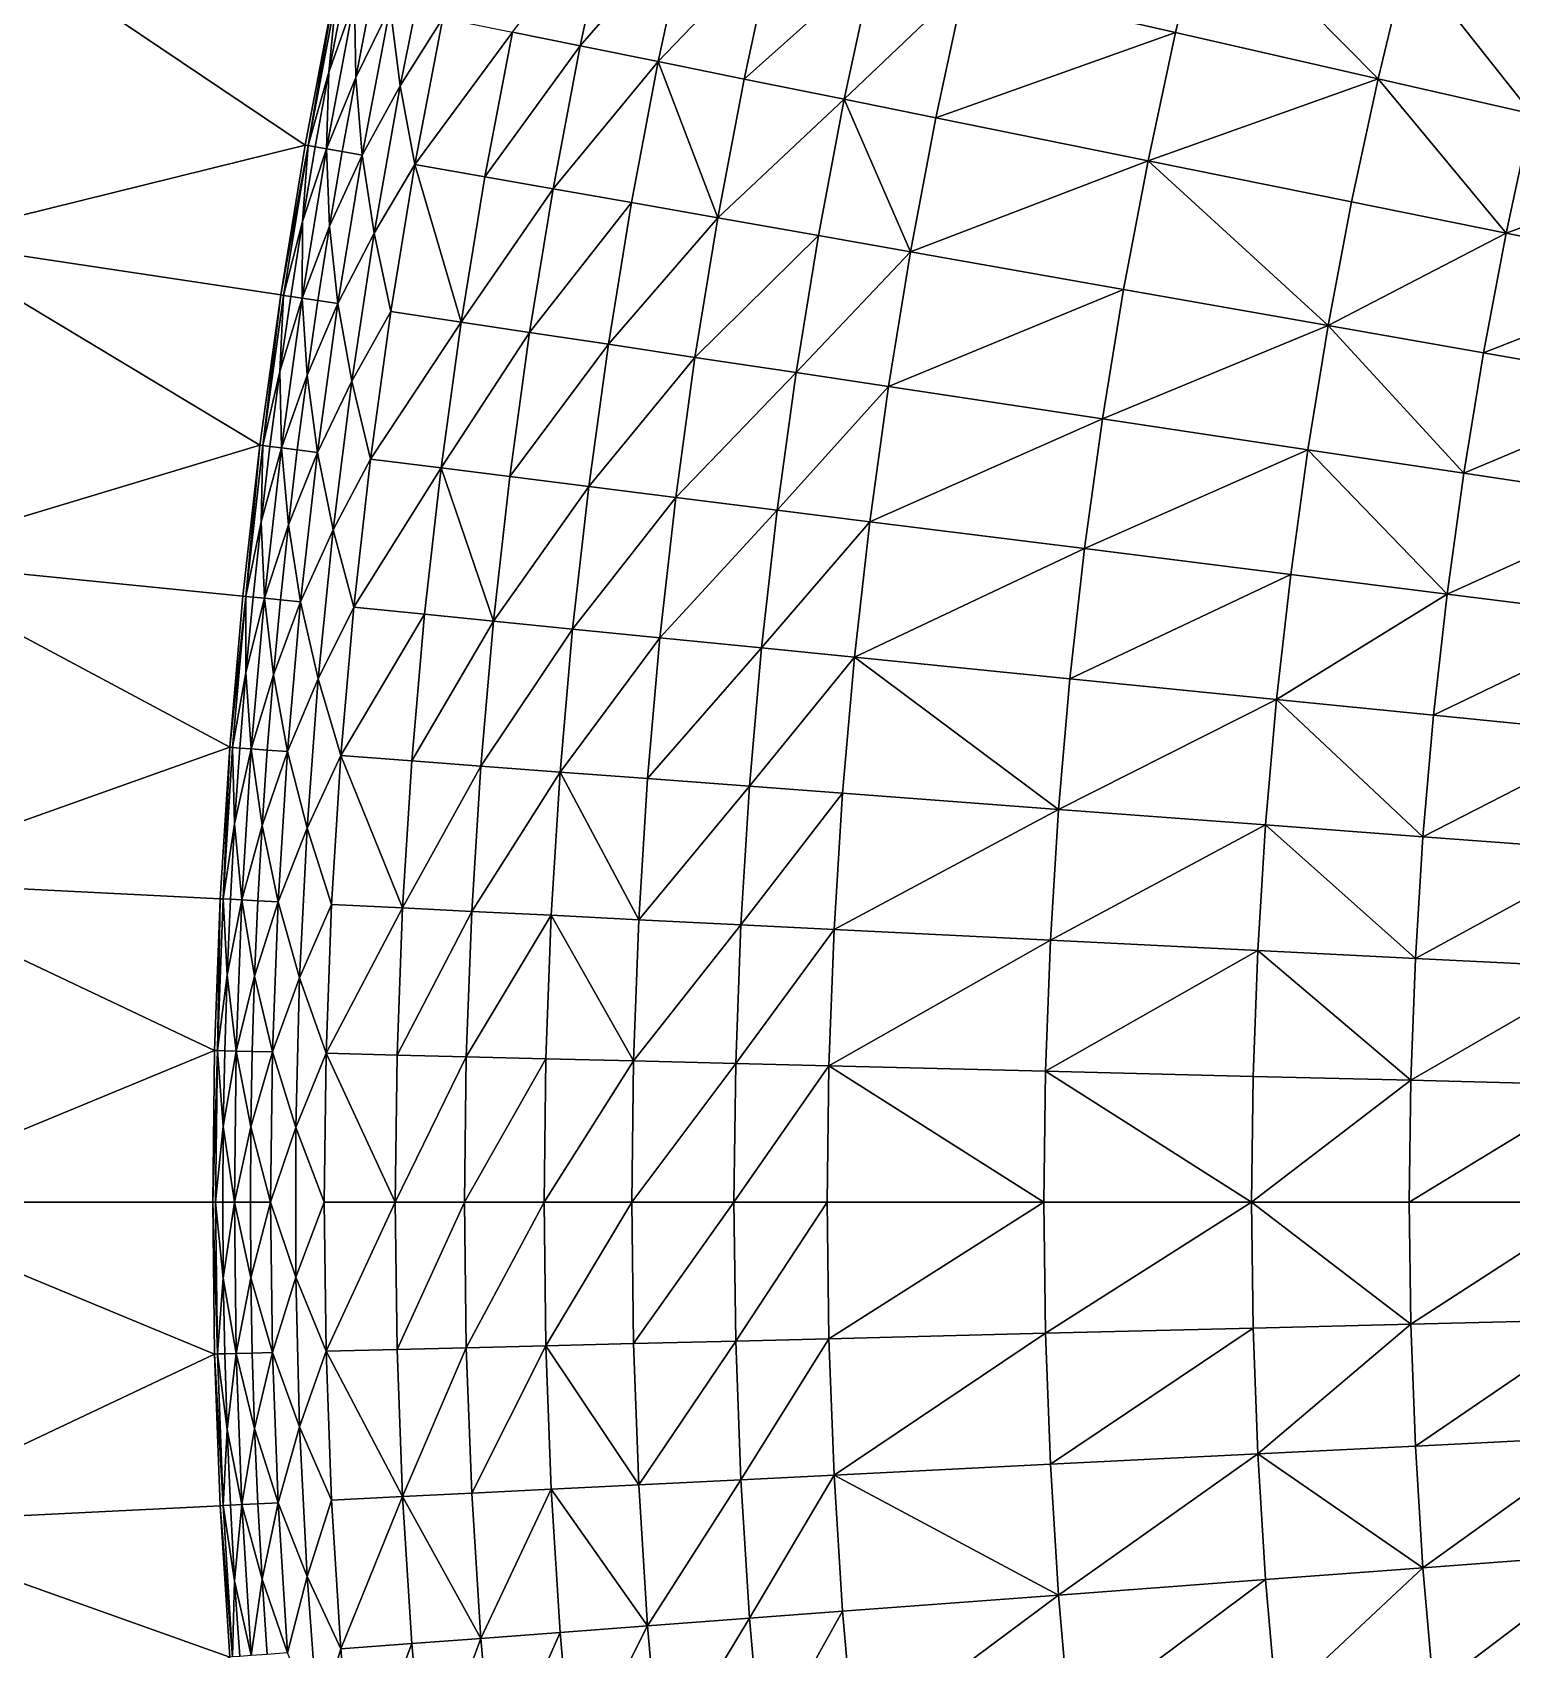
# Model space of a CAD drawing. Header units: millimetres. Extents: x -3250 to 5350, y -3250 to 3250.
# Drawn here: x -2574 to -1967, y -184 to 480 of the extents above; entities that cross this region are included whole.
import ezdxf

# ---------------------------------------------------------------- set-up
doc = ezdxf.new("R2010")
doc.units = ezdxf.units.MM
doc.header["$MEASUREMENT"] = 0
doc.layers.add('MESH_3D', color=2, linetype='CONTINUOUS')

msp = doc.modelspace()

# ---------------------------------------------------------------- linework, layer by layer
at = {"layer": 'MESH_3D'}
for points in [[(2150.48, 2436.79, 32500), (-3128.53, 880.23, 32500), (-2326.57, -2269.27, 32500)], [(2150.48, 2436.79, 32500), (-2326.57, -2269.27, 32500), (3105.61, 957.95, 32500)], [(3105.61, 957.95, 32500), (-2326.57, -2269.27, 32500), (-1962.36, -2590.68, 32500)], [(-3128.53, 880.23, 32500), (-2436.79, -2150.48, 32500), (-2326.57, -2269.27, 32500)], [(-3128.53, 880.23, 32500), (-2638.8, -1897.17, 32500), (-2436.79, -2150.48, 32500)], [(-2376.95, 480.51, -303.82), (-2336.54, 533.3, -355.73), (-2349.11, 474.88, -355.73)], [(-2349.11, 474.88, -355.73), (-2336.54, 533.3, -355.73), (-2304.66, 526.02, -406.77)], [(-2191.27, 500.14, -547.31), (-2091.92, 532.67, -630.5), (-2104.55, 480.35, -630.5)], [(-2104.55, 480.35, -630.5), (-2091.92, 532.67, -630.5), (-2021.39, 461.37, -698.41)], [(-2091.92, 532.67, -630.5), (-2009.26, 511.62, -698.41), (-2021.39, 461.37, -698.41)], [(-2620.4, 394.96, 24200), (-2597.46, 525.09, 24200), (-2462.02, 434.12, 24000)], [(-2597.46, 525.09, 24200), (-2450.43, 495.37, 24000), (-2462.02, 434.12, 24000)], [(-2349.11, 474.88, -355.73), (-2304.66, 526.02, -406.77), (-2317.06, 468.4, -406.77)], [(-2317.06, 468.4, -406.77), (-2304.66, 526.02, -406.77), (-2269.57, 518.02, -455.71)], [(-2423.07, 458.47, -205.25), (-2427.16, 490.66, -171.85), (-2410.89, 518.74, -205.25)], [(-2423.07, 458.47, -205.25), (-2410.89, 518.74, -205.25), (-2405.56, 486.3, -238.11)], [(-2317.06, 468.4, -406.77), (-2269.57, 518.02, -455.71), (-2281.78, 461.27, -455.71)], [(-2281.78, 461.27, -455.71), (-2269.57, 518.02, -455.71), (-2228.63, 508.67, -506.08)], [(-2021.39, 461.37, -698.41), (-2009.26, 511.62, -698.41), (-1958.21, 446.95, -744.25)], [(-2009.26, 511.62, -698.41), (-1946.46, 495.63, -744.25), (-1958.21, 446.95, -744.25)], [(-2281.78, 461.27, -455.71), (-2228.63, 508.67, -506.08), (-2240.62, 452.95, -506.08)], [(-2240.62, 452.95, -506.08), (-2228.63, 508.67, -506.08), (-2191.27, 500.14, -547.31)], [(-2240.62, 452.95, -506.08), (-2191.27, 500.14, -547.31), (-2203.06, 445.36, -547.31)], [(-2203.06, 445.36, -547.31), (-2191.27, 500.14, -547.31), (-2104.55, 480.35, -630.5)], [(-2460.86, 433.92, -38.42), (-2462.02, 434.12), (-2450.43, 495.37)], [(-2462.02, 434.12, 24000), (-2450.43, 495.37, 24000), (-2450.43, 495.37)], [(-2462.02, 434.12, 24000), (-2450.43, 495.37), (-2462.02, 434.12)], [(-2460.86, 433.92, -38.42), (-2450.43, 495.37), (-2449.27, 495.13, -38.42)], [(-2452.35, 464.01, -71.93), (-2460.86, 433.92, -38.42), (-2449.27, 495.13, -38.42)], [(-2441.24, 461.91, -138.74), (-2453.28, 432.58, -105.25), (-2441.73, 493.61, -105.25)], [(-2452.35, 464.01, -71.93), (-2441.73, 493.61, -105.25), (-2453.28, 432.58, -105.25)], [(-2452.35, 464.01, -71.93), (-2449.27, 495.13, -38.42), (-2446.37, 494.54, -71.93)], [(-2452.35, 464.01, -71.93), (-2446.37, 494.54, -71.93), (-2441.73, 493.61, -105.25)], [(-2441.24, 461.91, -138.74), (-2441.73, 493.61, -105.25), (-2435.29, 492.3, -138.74)], [(-2441.24, 461.91, -138.74), (-2435.29, 492.3, -138.74), (-2427.16, 490.66, -171.85)], [(-2441.24, 461.91, -138.74), (-2427.16, 490.66, -171.85), (-2438.64, 430, -171.85)], [(-2423.07, 458.47, -205.25), (-2438.64, 430, -171.85), (-2427.16, 490.66, -171.85)], [(-2423.07, 458.47, -205.25), (-2405.56, 486.3, -238.11), (-2416.94, 426.17, -238.11)], [(-2416.94, 426.17, -238.11), (-2405.56, 486.3, -238.11), (-2376.95, 480.51, -303.82)], [(-2416.94, 426.17, -238.11), (-2376.95, 480.51, -303.82), (-2388.19, 421.1, -303.82)], [(-2388.19, 421.1, -303.82), (-2376.95, 480.51, -303.82), (-2349.11, 474.88, -355.73)], [(-2203.06, 445.36, -547.31), (-2104.55, 480.35, -630.5), (-2115.87, 427.73, -630.5)], [(-2115.87, 427.73, -630.5), (-2104.55, 480.35, -630.5), (-2021.39, 461.37, -698.41)], [(-2388.19, 421.1, -303.82), (-2349.11, 474.88, -355.73), (-2360.22, 416.17, -355.73)], [(-2360.22, 416.17, -355.73), (-2349.11, 474.88, -355.73), (-2317.06, 468.4, -406.77)], [(-2360.22, 416.17, -355.73), (-2317.06, 468.4, -406.77), (-2328.01, 410.49, -406.77)], [(-2328.01, 410.49, -406.77), (-2317.06, 468.4, -406.77), (-2292.57, 404.24, -455.71)], [(-2317.06, 468.4, -406.77), (-2281.78, 461.27, -455.71), (-2292.57, 404.24, -455.71)], [(-2457.94, 433.4, -71.93), (-2460.86, 433.92, -38.42), (-2452.35, 464.01, -71.93)], [(-2457.94, 433.4, -71.93), (-2452.35, 464.01, -71.93), (-2453.28, 432.58, -105.25)], [(-2446.81, 431.44, -138.74), (-2453.28, 432.58, -105.25), (-2441.24, 461.91, -138.74)], [(-2446.81, 431.44, -138.74), (-2441.24, 461.91, -138.74), (-2438.64, 430, -171.85)], [(-2433.75, 397.92, -205.25), (-2438.64, 430, -171.85), (-2423.07, 458.47, -205.25)], [(-2433.75, 397.92, -205.25), (-2423.07, 458.47, -205.25), (-2416.94, 426.17, -238.11)], [(-2292.57, 404.24, -455.71), (-2281.78, 461.27, -455.71), (-2240.62, 452.95, -506.08)], [(-2115.87, 427.73, -630.5), (-2021.39, 461.37, -698.41), (-2032.27, 410.83, -698.41)], [(-2032.27, 410.83, -698.41), (-2021.39, 461.37, -698.41), (-1968.75, 397.99, -744.25)], [(-2021.39, 461.37, -698.41), (-1958.21, 446.95, -744.25), (-1968.75, 397.99, -744.25)], [(-2292.57, 404.24, -455.71), (-2240.62, 452.95, -506.08), (-2251.21, 396.95, -506.08)], [(-2251.21, 396.95, -506.08), (-2240.62, 452.95, -506.08), (-2213.48, 390.3, -547.31)], [(-2240.62, 452.95, -506.08), (-2203.06, 445.36, -547.31), (-2213.48, 390.3, -547.31)], [(-2213.48, 390.3, -547.31), (-2203.06, 445.36, -547.31), (-2115.87, 427.73, -630.5)], [(-1968.75, 397.99, -744.25), (-1958.21, 446.95, -744.25), (-1881.98, 429.55, -794.3)], [(-2620.4, 394.96, 24200), (-2462.02, 434.12, 24000), (-2472.08, 372.61, 24000)], [(-2460.86, 433.92, -38.42), (-2472.08, 372.61), (-2462.02, 434.12)], [(-2472.08, 372.61, 24000), (-2462.02, 434.12, 24000), (-2462.02, 434.12)], [(-2472.08, 372.61, 24000), (-2462.02, 434.12), (-2472.08, 372.61)], [(-2470.91, 372.43, -38.42), (-2472.08, 372.61), (-2460.86, 433.92, -38.42)], [(-2463.15, 402.73, -71.93), (-2470.91, 372.43, -38.42), (-2460.86, 433.92, -38.42)], [(-2451.99, 400.9, -138.74), (-2463.3, 371.28, -105.25), (-2453.28, 432.58, -105.25)], [(-2463.15, 402.73, -71.93), (-2453.28, 432.58, -105.25), (-2463.3, 371.28, -105.25)], [(-2463.15, 402.73, -71.93), (-2460.86, 433.92, -38.42), (-2457.94, 433.4, -71.93)], [(-2463.15, 402.73, -71.93), (-2457.94, 433.4, -71.93), (-2453.28, 432.58, -105.25)], [(-2451.99, 400.9, -138.74), (-2453.28, 432.58, -105.25), (-2446.81, 431.44, -138.74)], [(-2451.99, 400.9, -138.74), (-2446.81, 431.44, -138.74), (-2438.64, 430, -171.85)], [(-2451.99, 400.9, -138.74), (-2438.64, 430, -171.85), (-2448.6, 369.07, -171.85)], [(-2433.75, 397.92, -205.25), (-2448.6, 369.07, -171.85), (-2438.64, 430, -171.85)], [(-2433.75, 397.92, -205.25), (-2416.94, 426.17, -238.11), (-2426.81, 365.78, -238.11)], [(-2426.81, 365.78, -238.11), (-2416.94, 426.17, -238.11), (-2397.94, 361.43, -303.82)], [(-2416.94, 426.17, -238.11), (-2388.19, 421.1, -303.82), (-2397.94, 361.43, -303.82)], [(-2213.48, 390.3, -547.31), (-2115.87, 427.73, -630.5), (-2125.88, 374.85, -630.5)], [(-2125.88, 374.85, -630.5), (-2115.87, 427.73, -630.5), (-2041.88, 360.04, -698.41)], [(-2115.87, 427.73, -630.5), (-2032.27, 410.83, -698.41), (-2041.88, 360.04, -698.41)], [(-1968.75, 397.99, -744.25), (-1881.98, 429.55, -794.3), (-1892.1, 382.5, -794.3)], [(-2397.94, 361.43, -303.82), (-2388.19, 421.1, -303.82), (-2360.22, 416.17, -355.73)], [(-2397.94, 361.43, -303.82), (-2360.22, 416.17, -355.73), (-2369.86, 357.2, -355.73)], [(-2369.86, 357.2, -355.73), (-2360.22, 416.17, -355.73), (-2328.01, 410.49, -406.77)], [(-2369.86, 357.2, -355.73), (-2328.01, 410.49, -406.77), (-2337.52, 352.33, -406.77)], [(-2337.52, 352.33, -406.77), (-2328.01, 410.49, -406.77), (-2292.57, 404.24, -455.71)], [(-2041.88, 360.04, -698.41), (-2032.27, 410.83, -698.41), (-1968.75, 397.99, -744.25)], [(-2467.98, 371.99, -71.93), (-2470.91, 372.43, -38.42), (-2463.15, 402.73, -71.93)], [(-2467.98, 371.99, -71.93), (-2463.15, 402.73, -71.93), (-2463.3, 371.28, -105.25)], [(-2456.8, 370.3, -138.74), (-2463.3, 371.28, -105.25), (-2451.99, 400.9, -138.74)], [(-2456.8, 370.3, -138.74), (-2451.99, 400.9, -138.74), (-2448.6, 369.07, -171.85)], [(-2337.52, 352.33, -406.77), (-2292.57, 404.24, -455.71), (-2301.94, 346.96, -455.71)], [(-2301.94, 346.96, -455.71), (-2292.57, 404.24, -455.71), (-2251.21, 396.95, -506.08)], [(-2636.83, 263.85, 24200), (-2620.4, 394.96, 24200), (-2480.6, 310.86, 24000)], [(-2620.4, 394.96, 24200), (-2472.08, 372.61, 24000), (-2480.6, 310.86, 24000)], [(-2442.91, 337.12, -205.25), (-2448.6, 369.07, -171.85), (-2433.75, 397.92, -205.25)], [(-2442.91, 337.12, -205.25), (-2433.75, 397.92, -205.25), (-2426.81, 365.78, -238.11)], [(-2301.94, 346.96, -455.71), (-2251.21, 396.95, -506.08), (-2260.41, 340.7, -506.08)], [(-2260.41, 340.7, -506.08), (-2251.21, 396.95, -506.08), (-2213.48, 390.3, -547.31)], [(-2041.88, 360.04, -698.41), (-1968.75, 397.99, -744.25), (-1978.06, 348.78, -744.25)], [(-1978.06, 348.78, -744.25), (-1968.75, 397.99, -744.25), (-1892.1, 382.5, -794.3)], [(-2260.41, 340.7, -506.08), (-2213.48, 390.3, -547.31), (-2222.52, 334.99, -547.31)], [(-2222.52, 334.99, -547.31), (-2213.48, 390.3, -547.31), (-2125.88, 374.85, -630.5)], [(-1978.06, 348.78, -744.25), (-1892.1, 382.5, -794.3), (-1901.05, 335.21, -794.3)], [(-2479.43, 310.71, -38.42), (-2480.6, 310.86), (-2472.08, 372.61)], [(-2480.6, 310.86, 24000), (-2472.08, 372.61, 24000), (-2472.08, 372.61)], [(-2480.6, 310.86, 24000), (-2472.08, 372.61), (-2480.6, 310.86)], [(-2479.43, 310.71, -38.42), (-2472.08, 372.61), (-2470.91, 372.43, -38.42)], [(-2472.43, 341.19, -71.93), (-2479.43, 310.71, -38.42), (-2470.91, 372.43, -38.42)], [(-2472.43, 341.19, -71.93), (-2470.91, 372.43, -38.42), (-2467.98, 371.99, -71.93)], [(-2472.43, 341.19, -71.93), (-2467.98, 371.99, -71.93), (-2463.3, 371.28, -105.25)], [(-2222.52, 334.99, -547.31), (-2125.88, 374.85, -630.5), (-2134.56, 321.73, -630.5)], [(-2134.56, 321.73, -630.5), (-2125.88, 374.85, -630.5), (-2041.88, 360.04, -698.41)], [(-2472.43, 341.19, -71.93), (-2463.3, 371.28, -105.25), (-2471.79, 309.76, -105.25)], [(-2461.23, 339.65, -138.74), (-2471.79, 309.76, -105.25), (-2463.3, 371.28, -105.25)], [(-2461.23, 339.65, -138.74), (-2463.3, 371.28, -105.25), (-2456.8, 370.3, -138.74)], [(-2461.23, 339.65, -138.74), (-2456.8, 370.3, -138.74), (-2448.6, 369.07, -171.85)], [(-2461.23, 339.65, -138.74), (-2448.6, 369.07, -171.85), (-2457.04, 307.91, -171.85)], [(-2442.91, 337.12, -205.25), (-2457.04, 307.91, -171.85), (-2448.6, 369.07, -171.85)], [(-2442.91, 337.12, -205.25), (-2426.81, 365.78, -238.11), (-2435.18, 305.17, -238.11)], [(-2435.18, 305.17, -238.11), (-2426.81, 365.78, -238.11), (-2397.94, 361.43, -303.82)], [(-2435.18, 305.17, -238.11), (-2397.94, 361.43, -303.82), (-2406.21, 301.54, -303.82)], [(-2406.21, 301.54, -303.82), (-2397.94, 361.43, -303.82), (-2369.86, 357.2, -355.73)], [(-2134.56, 321.73, -630.5), (-2041.88, 360.04, -698.41), (-2050.22, 309.02, -698.41)], [(-2050.22, 309.02, -698.41), (-2041.88, 360.04, -698.41), (-1986.14, 299.36, -744.25)], [(-2041.88, 360.04, -698.41), (-1978.06, 348.78, -744.25), (-1986.14, 299.36, -744.25)], [(-2406.21, 301.54, -303.82), (-2369.86, 357.2, -355.73), (-2378.03, 298.01, -355.73)], [(-2378.03, 298.01, -355.73), (-2369.86, 357.2, -355.73), (-2337.52, 352.33, -406.77)], [(-2378.03, 298.01, -355.73), (-2337.52, 352.33, -406.77), (-2345.58, 293.94, -406.77)], [(-2345.58, 293.94, -406.77), (-2337.52, 352.33, -406.77), (-2301.94, 346.96, -455.71)], [(-2345.58, 293.94, -406.77), (-2301.94, 346.96, -455.71), (-2309.87, 289.46, -455.71)], [(-2309.87, 289.46, -455.71), (-2301.94, 346.96, -455.71), (-2260.41, 340.7, -506.08)], [(-1986.14, 299.36, -744.25), (-1978.06, 348.78, -744.25), (-1901.05, 335.21, -794.3)], [(-2476.49, 310.34, -71.93), (-2479.43, 310.71, -38.42), (-2472.43, 341.19, -71.93)], [(-2476.49, 310.34, -71.93), (-2472.43, 341.19, -71.93), (-2471.79, 309.76, -105.25)], [(-2465.27, 308.94, -138.74), (-2471.79, 309.76, -105.25), (-2461.23, 339.65, -138.74)], [(-2465.27, 308.94, -138.74), (-2461.23, 339.65, -138.74), (-2457.04, 307.91, -171.85)], [(-2309.87, 289.46, -455.71), (-2260.41, 340.7, -506.08), (-2268.2, 284.24, -506.08)], [(-2268.2, 284.24, -506.08), (-2260.41, 340.7, -506.08), (-2222.52, 334.99, -547.31)], [(-2450.56, 276.11, -205.25), (-2457.04, 307.91, -171.85), (-2442.91, 337.12, -205.25)], [(-2450.56, 276.11, -205.25), (-2442.91, 337.12, -205.25), (-2435.18, 305.17, -238.11)], [(-2268.2, 284.24, -506.08), (-2222.52, 334.99, -547.31), (-2230.18, 279.48, -547.31)], [(-2230.18, 279.48, -547.31), (-2222.52, 334.99, -547.31), (-2134.56, 321.73, -630.5)], [(-1986.14, 299.36, -744.25), (-1901.05, 335.21, -794.3), (-1908.82, 287.71, -794.3)], [(-2230.18, 279.48, -547.31), (-2134.56, 321.73, -630.5), (-2141.92, 268.42, -630.5)], [(-2141.92, 268.42, -630.5), (-2134.56, 321.73, -630.5), (-2050.22, 309.02, -698.41)], [(-2636.83, 263.85, 24200), (-2480.6, 310.86, 24000), (-2487.58, 248.92, 24000)], [(-2486.4, 248.8, -38.42), (-2487.58, 248.92), (-2480.6, 310.86)], [(-2487.58, 248.92, 24000), (-2480.6, 310.86), (-2487.58, 248.92)], [(-2487.58, 248.92, 24000), (-2480.6, 310.86, 24000), (-2480.6, 310.86)], [(-2486.4, 248.8, -38.42), (-2480.6, 310.86), (-2479.43, 310.71, -38.42)], [(-2480.16, 279.45, -71.93), (-2486.4, 248.8, -38.42), (-2479.43, 310.71, -38.42)], [(-2480.16, 279.45, -71.93), (-2479.43, 310.71, -38.42), (-2476.49, 310.34, -71.93)], [(-2480.16, 279.45, -71.93), (-2476.49, 310.34, -71.93), (-2471.79, 309.76, -105.25)], [(-2480.16, 279.45, -71.93), (-2471.79, 309.76, -105.25), (-2478.74, 248.04, -105.25)], [(-2468.93, 278.18, -138.74), (-2478.74, 248.04, -105.25), (-2471.79, 309.76, -105.25)], [(-2468.93, 278.18, -138.74), (-2471.79, 309.76, -105.25), (-2465.27, 308.94, -138.74)], [(-2468.93, 278.18, -138.74), (-2465.27, 308.94, -138.74), (-2457.04, 307.91, -171.85)], [(-2468.93, 278.18, -138.74), (-2457.04, 307.91, -171.85), (-2463.96, 246.56, -171.85)], [(-2450.56, 276.11, -205.25), (-2463.96, 246.56, -171.85), (-2457.04, 307.91, -171.85)], [(-2141.92, 268.42, -630.5), (-2050.22, 309.02, -698.41), (-2057.28, 257.81, -698.41)], [(-2057.28, 257.81, -698.41), (-2050.22, 309.02, -698.41), (-1992.98, 249.75, -744.25)], [(-2050.22, 309.02, -698.41), (-1986.14, 299.36, -744.25), (-1992.98, 249.75, -744.25)], [(-2450.56, 276.11, -205.25), (-2435.18, 305.17, -238.11), (-2442.03, 244.36, -238.11)], [(-2442.03, 244.36, -238.11), (-2435.18, 305.17, -238.11), (-2406.21, 301.54, -303.82)], [(-2442.03, 244.36, -238.11), (-2406.21, 301.54, -303.82), (-2412.98, 241.46, -303.82)], [(-2412.98, 241.46, -303.82), (-2406.21, 301.54, -303.82), (-2384.72, 238.63, -355.73)], [(-2406.21, 301.54, -303.82), (-2378.03, 298.01, -355.73), (-2384.72, 238.63, -355.73)], [(-1992.98, 249.75, -744.25), (-1986.14, 299.36, -744.25), (-1908.82, 287.71, -794.3)], [(-2384.72, 238.63, -355.73), (-2378.03, 298.01, -355.73), (-2345.58, 293.94, -406.77)], [(-2384.72, 238.63, -355.73), (-2345.58, 293.94, -406.77), (-2352.18, 235.37, -406.77)], [(-2352.18, 235.37, -406.77), (-2345.58, 293.94, -406.77), (-2309.87, 289.46, -455.71)], [(-2352.18, 235.37, -406.77), (-2309.87, 289.46, -455.71), (-2316.37, 231.79, -455.71)], [(-2316.37, 231.79, -455.71), (-2309.87, 289.46, -455.71), (-2268.2, 284.24, -506.08)], [(-1992.98, 249.75, -744.25), (-1908.82, 287.71, -794.3), (-1915.4, 240.03, -794.3)], [(-2483.45, 248.51, -71.93), (-2486.4, 248.8, -38.42), (-2480.16, 279.45, -71.93)], [(-2483.45, 248.51, -71.93), (-2480.16, 279.45, -71.93), (-2478.74, 248.04, -105.25)], [(-2316.37, 231.79, -455.71), (-2268.2, 284.24, -506.08), (-2274.58, 227.61, -506.08)], [(-2274.58, 227.61, -506.08), (-2268.2, 284.24, -506.08), (-2230.18, 279.48, -547.31)], [(-2274.58, 227.61, -506.08), (-2230.18, 279.48, -547.31), (-2236.46, 223.79, -547.31)], [(-2236.46, 223.79, -547.31), (-2230.18, 279.48, -547.31), (-2141.92, 268.42, -630.5)], [(-2472.21, 247.38, -138.74), (-2478.74, 248.04, -105.25), (-2468.93, 278.18, -138.74)], [(-2472.21, 247.38, -138.74), (-2468.93, 278.18, -138.74), (-2463.96, 246.56, -171.85)], [(-2456.68, 214.93, -205.25), (-2463.96, 246.56, -171.85), (-2450.56, 276.11, -205.25)], [(-2456.68, 214.93, -205.25), (-2450.56, 276.11, -205.25), (-2442.03, 244.36, -238.11)], [(-2236.46, 223.79, -547.31), (-2141.92, 268.42, -630.5), (-2147.94, 214.93, -630.5)], [(-2147.94, 214.93, -630.5), (-2141.92, 268.42, -630.5), (-2057.28, 257.81, -698.41)], [(-2646.71, 132.09, 24200), (-2636.83, 263.85, 24200), (-2493.01, 186.83, 24000)], [(-2636.83, 263.85, 24200), (-2487.58, 248.92, 24000), (-2493.01, 186.83, 24000)], [(-2147.94, 214.93, -630.5), (-2057.28, 257.81, -698.41), (-2063.07, 206.44, -698.41)], [(-2063.07, 206.44, -698.41), (-2057.28, 257.81, -698.41), (-1992.98, 249.75, -744.25)], [(-2486.4, 248.8, -38.42), (-2493.01, 186.83), (-2487.58, 248.92)], [(-2493.01, 186.83, 24000), (-2487.58, 248.92), (-2493.01, 186.83)], [(-2493.01, 186.83, 24000), (-2487.58, 248.92, 24000), (-2487.58, 248.92)], [(-2491.83, 186.74, -38.42), (-2493.01, 186.83), (-2486.4, 248.8, -38.42)], [(-2486.36, 217.53, -71.93), (-2491.83, 186.74, -38.42), (-2486.4, 248.8, -38.42)], [(-2486.36, 217.53, -71.93), (-2486.4, 248.8, -38.42), (-2483.45, 248.51, -71.93)], [(-2486.36, 217.53, -71.93), (-2483.45, 248.51, -71.93), (-2478.74, 248.04, -105.25)], [(-2486.36, 217.53, -71.93), (-2478.74, 248.04, -105.25), (-2484.16, 186.16, -105.25)], [(-2475.1, 216.54, -138.74), (-2484.16, 186.16, -105.25), (-2478.74, 248.04, -105.25)], [(-2475.1, 216.54, -138.74), (-2478.74, 248.04, -105.25), (-2472.21, 247.38, -138.74)], [(-2475.1, 216.54, -138.74), (-2472.21, 247.38, -138.74), (-2463.96, 246.56, -171.85)], [(-2475.1, 216.54, -138.74), (-2463.96, 246.56, -171.85), (-2469.34, 185.05, -171.85)], [(-2456.68, 214.93, -205.25), (-2469.34, 185.05, -171.85), (-2463.96, 246.56, -171.85)], [(-2063.07, 206.44, -698.41), (-1992.98, 249.75, -744.25), (-1998.59, 199.99, -744.25)], [(-1998.59, 199.99, -744.25), (-1992.98, 249.75, -744.25), (-1915.4, 240.03, -794.3)], [(-2456.68, 214.93, -205.25), (-2442.03, 244.36, -238.11), (-2447.36, 183.4, -238.11)], [(-2447.36, 183.4, -238.11), (-2442.03, 244.36, -238.11), (-2412.98, 241.46, -303.82)], [(-2447.36, 183.4, -238.11), (-2412.98, 241.46, -303.82), (-2418.25, 181.22, -303.82)], [(-2418.25, 181.22, -303.82), (-2412.98, 241.46, -303.82), (-2384.72, 238.63, -355.73)], [(-1998.59, 199.99, -744.25), (-1915.4, 240.03, -794.3), (-1920.79, 192.2, -794.3)], [(-2418.25, 181.22, -303.82), (-2384.72, 238.63, -355.73), (-2389.93, 179.1, -355.73)], [(-2389.93, 179.1, -355.73), (-2384.72, 238.63, -355.73), (-2352.18, 235.37, -406.77)], [(-2389.93, 179.1, -355.73), (-2352.18, 235.37, -406.77), (-2357.32, 176.66, -406.77)], [(-2357.32, 176.66, -406.77), (-2352.18, 235.37, -406.77), (-2316.37, 231.79, -455.71)], [(-2357.32, 176.66, -406.77), (-2316.37, 231.79, -455.71), (-2321.43, 173.97, -455.71)], [(-2321.43, 173.97, -455.71), (-2316.37, 231.79, -455.71), (-2274.58, 227.61, -506.08)], [(-2321.43, 173.97, -455.71), (-2274.58, 227.61, -506.08), (-2279.55, 170.83, -506.08)], [(-2279.55, 170.83, -506.08), (-2274.58, 227.61, -506.08), (-2236.46, 223.79, -547.31)], [(-2279.55, 170.83, -506.08), (-2236.46, 223.79, -547.31), (-2241.34, 167.97, -547.31)], [(-2241.34, 167.97, -547.31), (-2236.46, 223.79, -547.31), (-2152.64, 161.32, -630.5)], [(-2236.46, 223.79, -547.31), (-2147.94, 214.93, -630.5), (-2152.64, 161.32, -630.5)], [(-2488.88, 186.52, -71.93), (-2491.83, 186.74, -38.42), (-2486.36, 217.53, -71.93)], [(-2488.88, 186.52, -71.93), (-2486.36, 217.53, -71.93), (-2484.16, 186.16, -105.25)], [(-2477.61, 185.67, -138.74), (-2484.16, 186.16, -105.25), (-2475.1, 216.54, -138.74)], [(-2477.61, 185.67, -138.74), (-2475.1, 216.54, -138.74), (-2469.34, 185.05, -171.85)], [(-2461.28, 153.62, -205.25), (-2469.34, 185.05, -171.85), (-2456.68, 214.93, -205.25)], [(-2461.28, 153.62, -205.25), (-2456.68, 214.93, -205.25), (-2447.36, 183.4, -238.11)], [(-2152.64, 161.32, -630.5), (-2147.94, 214.93, -630.5), (-2063.07, 206.44, -698.41)], [(-2152.64, 161.32, -630.5), (-2063.07, 206.44, -698.41), (-2067.58, 154.94, -698.41)], [(-2067.58, 154.94, -698.41), (-2063.07, 206.44, -698.41), (-2002.95, 150.1, -744.25)], [(-2063.07, 206.44, -698.41), (-1998.59, 199.99, -744.25), (-2002.95, 150.1, -744.25)], [(-2002.95, 150.1, -744.25), (-1998.59, 199.99, -744.25), (-1920.79, 192.2, -794.3)], [(-2646.71, 132.09, 24200), (-2493.01, 186.83, 24000), (-2496.89, 124.61, 24000)], [(-2495.71, 124.56, -38.42), (-2496.89, 124.61), (-2493.01, 186.83)], [(-2496.89, 124.61, 24000), (-2493.01, 186.83), (-2496.89, 124.61)], [(-2496.89, 124.61, 24000), (-2493.01, 186.83, 24000), (-2493.01, 186.83)], [(-2495.71, 124.56, -38.42), (-2493.01, 186.83), (-2491.83, 186.74, -38.42)], [(-2491.01, 155.47, -71.93), (-2495.71, 124.56, -38.42), (-2491.83, 186.74, -38.42)], [(-2491.01, 155.47, -71.93), (-2491.83, 186.74, -38.42), (-2488.88, 186.52, -71.93)], [(-2491.01, 155.47, -71.93), (-2488.88, 186.52, -71.93), (-2484.16, 186.16, -105.25)], [(-2491.01, 155.47, -71.93), (-2484.16, 186.16, -105.25), (-2488.03, 124.17, -105.25)], [(-2479.73, 154.77, -138.74), (-2488.03, 124.17, -105.25), (-2484.16, 186.16, -105.25)], [(-2479.73, 154.77, -138.74), (-2484.16, 186.16, -105.25), (-2477.61, 185.67, -138.74)], [(-2002.95, 150.1, -744.25), (-1920.79, 192.2, -794.3), (-1924.98, 144.26, -794.3)], [(-2479.73, 154.77, -138.74), (-2477.61, 185.67, -138.74), (-2469.34, 185.05, -171.85)], [(-2479.73, 154.77, -138.74), (-2469.34, 185.05, -171.85), (-2473.18, 123.43, -171.85)], [(-2461.28, 153.62, -205.25), (-2473.18, 123.43, -171.85), (-2469.34, 185.05, -171.85)], [(-2461.28, 153.62, -205.25), (-2447.36, 183.4, -238.11), (-2451.17, 122.33, -238.11)], [(-2451.17, 122.33, -238.11), (-2447.36, 183.4, -238.11), (-2422.02, 120.88, -303.82)], [(-2447.36, 183.4, -238.11), (-2418.25, 181.22, -303.82), (-2422.02, 120.88, -303.82)], [(-2422.02, 120.88, -303.82), (-2418.25, 181.22, -303.82), (-2389.93, 179.1, -355.73)], [(-2422.02, 120.88, -303.82), (-2389.93, 179.1, -355.73), (-2393.65, 119.46, -355.73)], [(-2393.65, 119.46, -355.73), (-2389.93, 179.1, -355.73), (-2357.32, 176.66, -406.77)], [(-2393.65, 119.46, -355.73), (-2357.32, 176.66, -406.77), (-2360.99, 117.83, -406.77)], [(-2360.99, 117.83, -406.77), (-2357.32, 176.66, -406.77), (-2325.05, 116.04, -455.71)], [(-2357.32, 176.66, -406.77), (-2321.43, 173.97, -455.71), (-2325.05, 116.04, -455.71)], [(-2325.05, 116.04, -455.71), (-2321.43, 173.97, -455.71), (-2279.55, 170.83, -506.08)], [(-2325.05, 116.04, -455.71), (-2279.55, 170.83, -506.08), (-2283.1, 113.94, -506.08)], [(-2283.1, 113.94, -506.08), (-2279.55, 170.83, -506.08), (-2241.34, 167.97, -547.31)], [(-2283.1, 113.94, -506.08), (-2241.34, 167.97, -547.31), (-2244.83, 112.03, -547.31)], [(-2244.83, 112.03, -547.31), (-2241.34, 167.97, -547.31), (-2152.64, 161.32, -630.5)], [(-2244.83, 112.03, -547.31), (-2152.64, 161.32, -630.5), (-2155.99, 107.6, -630.5)], [(-2155.99, 107.6, -630.5), (-2152.64, 161.32, -630.5), (-2067.58, 154.94, -698.41)], [(-2492.75, 124.41, -71.93), (-2495.71, 124.56, -38.42), (-2491.01, 155.47, -71.93)], [(-2492.75, 124.41, -71.93), (-2491.01, 155.47, -71.93), (-2488.03, 124.17, -105.25)], [(-2481.46, 123.84, -138.74), (-2488.03, 124.17, -105.25), (-2479.73, 154.77, -138.74)], [(-2481.46, 123.84, -138.74), (-2479.73, 154.77, -138.74), (-2473.18, 123.43, -171.85)], [(-2464.34, 92.21, -205.25), (-2473.18, 123.43, -171.85), (-2461.28, 153.62, -205.25)], [(-2464.34, 92.21, -205.25), (-2461.28, 153.62, -205.25), (-2451.17, 122.33, -238.11)], [(-2155.99, 107.6, -630.5), (-2067.58, 154.94, -698.41), (-2070.8, 103.35, -698.41)], [(-2070.8, 103.35, -698.41), (-2067.58, 154.94, -698.41), (-2006.07, 100.12, -744.25)], [(-2067.58, 154.94, -698.41), (-2002.95, 150.1, -744.25), (-2006.07, 100.12, -744.25)], [(-2006.07, 100.12, -744.25), (-2002.95, 150.1, -744.25), (-1924.98, 144.26, -794.3)], [(-2006.07, 100.12, -744.25), (-1924.98, 144.26, -794.3), (-1927.98, 96.22, -794.3)], [(-2650, 0, 24200), (-2646.71, 132.09, 24200), (-2499.22, 62.33, 24000)], [(-2646.71, 132.09, 24200), (-2496.89, 124.61, 24000), (-2499.22, 62.33, 24000)], [(-2498.04, 62.3, -38.42), (-2499.22, 62.33), (-2496.89, 124.61)], [(-2499.22, 62.33, 24000), (-2496.89, 124.61), (-2499.22, 62.33)], [(-2499.22, 62.33, 24000), (-2496.89, 124.61, 24000), (-2496.89, 124.61)], [(-2498.04, 62.3, -38.42), (-2496.89, 124.61), (-2495.71, 124.56, -38.42)], [(-2494.11, 93.32, -71.93), (-2498.04, 62.3, -38.42), (-2495.71, 124.56, -38.42)], [(-2494.11, 93.32, -71.93), (-2495.71, 124.56, -38.42), (-2492.75, 124.41, -71.93)], [(-2494.11, 93.32, -71.93), (-2492.75, 124.41, -71.93), (-2488.03, 124.17, -105.25)], [(-2494.11, 93.32, -71.93), (-2488.03, 124.17, -105.25), (-2490.35, 62.11, -105.25)], [(-2482.82, 92.9, -138.74), (-2490.35, 62.11, -105.25), (-2488.03, 124.17, -105.25)], [(-2482.82, 92.9, -138.74), (-2488.03, 124.17, -105.25), (-2481.46, 123.84, -138.74)], [(-2482.82, 92.9, -138.74), (-2481.46, 123.84, -138.74), (-2473.18, 123.43, -171.85)], [(-2482.82, 92.9, -138.74), (-2473.18, 123.43, -171.85), (-2475.49, 61.73, -171.85)], [(-2464.34, 92.21, -205.25), (-2475.49, 61.73, -171.85), (-2473.18, 123.43, -171.85)], [(-2464.34, 92.21, -205.25), (-2451.17, 122.33, -238.11), (-2453.46, 61.19, -238.11)], [(-2453.46, 61.19, -238.11), (-2451.17, 122.33, -238.11), (-2422.02, 120.88, -303.82)], [(-2453.46, 61.19, -238.11), (-2422.02, 120.88, -303.82), (-2424.28, 60.46, -303.82)], [(-2424.28, 60.46, -303.82), (-2422.02, 120.88, -303.82), (-2393.65, 119.46, -355.73)], [(-2424.28, 60.46, -303.82), (-2393.65, 119.46, -355.73), (-2395.88, 59.75, -355.73)], [(-2395.88, 59.75, -355.73), (-2393.65, 119.46, -355.73), (-2360.99, 117.83, -406.77)], [(-2395.88, 59.75, -355.73), (-2360.99, 117.83, -406.77), (-2363.19, 58.93, -406.77)], [(-2363.19, 58.93, -406.77), (-2360.99, 117.83, -406.77), (-2327.22, 58.04, -455.71)], [(-2360.99, 117.83, -406.77), (-2325.05, 116.04, -455.71), (-2327.22, 58.04, -455.71)], [(-2327.22, 58.04, -455.71), (-2325.05, 116.04, -455.71), (-2283.1, 113.94, -506.08)], [(-2327.22, 58.04, -455.71), (-2283.1, 113.94, -506.08), (-2285.23, 56.99, -506.08)], [(-2285.23, 56.99, -506.08), (-2283.1, 113.94, -506.08), (-2244.83, 112.03, -547.31)], [(-2285.23, 56.99, -506.08), (-2244.83, 112.03, -547.31), (-2246.93, 56.03, -547.31)], [(-2246.93, 56.03, -547.31), (-2244.83, 112.03, -547.31), (-2155.99, 107.6, -630.5)], [(-2246.93, 56.03, -547.31), (-2155.99, 107.6, -630.5), (-2158, 53.82, -630.5)], [(-2158, 53.82, -630.5), (-2155.99, 107.6, -630.5), (-2070.8, 103.35, -698.41)], [(-2158, 53.82, -630.5), (-2070.8, 103.35, -698.41), (-2072.73, 51.69, -698.41)], [(-2072.73, 51.69, -698.41), (-2070.8, 103.35, -698.41), (-2007.95, 50.08, -744.25)], [(-2070.8, 103.35, -698.41), (-2006.07, 100.12, -744.25), (-2007.95, 50.08, -744.25)], [(-2007.95, 50.08, -744.25), (-2006.07, 100.12, -744.25), (-1927.98, 96.22, -794.3)], [(-2495.08, 62.22, -71.93), (-2498.04, 62.3, -38.42), (-2494.11, 93.32, -71.93)], [(-2495.08, 62.22, -71.93), (-2494.11, 93.32, -71.93), (-2490.35, 62.11, -105.25)], [(-2007.95, 50.08, -744.25), (-1927.98, 96.22, -794.3), (-1929.78, 48.13, -794.3)], [(-2483.78, 61.94, -138.74), (-2490.35, 62.11, -105.25), (-2482.82, 92.9, -138.74)], [(-2483.78, 61.94, -138.74), (-2482.82, 92.9, -138.74), (-2475.49, 61.73, -171.85)], [(-2465.87, 30.74, -205.25), (-2475.49, 61.73, -171.85), (-2464.34, 92.21, -205.25)], [(-2465.87, 30.74, -205.25), (-2464.34, 92.21, -205.25), (-2453.46, 61.19, -238.11)], [(-2650, 0, 24200), (-2499.22, 62.33, 24000), (-2500, 0, 24000)], [(-2498.04, 62.3, -38.42), (-2500, 0), (-2499.22, 62.33)], [(-2500, 0, 24000), (-2499.22, 62.33), (-2500, 0)], [(-2500, 0, 24000), (-2499.22, 62.33, 24000), (-2499.22, 62.33)], [(-2498.82, 0, -38.42), (-2500, 0), (-2498.04, 62.3, -38.42)], [(-2495.66, 31.11, -71.93), (-2498.82, 0, -38.42), (-2498.04, 62.3, -38.42)], [(-2495.66, 31.11, -71.93), (-2498.04, 62.3, -38.42), (-2495.08, 62.22, -71.93)], [(-2495.66, 31.11, -71.93), (-2495.08, 62.22, -71.93), (-2490.35, 62.11, -105.25)], [(-2495.66, 31.11, -71.93), (-2490.35, 62.11, -105.25), (-2491.12, 0, -105.25)], [(-2484.36, 30.97, -138.74), (-2491.12, 0, -105.25), (-2490.35, 62.11, -105.25)], [(-2484.36, 30.97, -138.74), (-2490.35, 62.11, -105.25), (-2483.78, 61.94, -138.74)], [(-2484.36, 30.97, -138.74), (-2483.78, 61.94, -138.74), (-2475.49, 61.73, -171.85)], [(-2484.36, 30.97, -138.74), (-2475.49, 61.73, -171.85), (-2476.26, 0, -171.85)], [(-2465.87, 30.74, -205.25), (-2476.26, 0, -171.85), (-2475.49, 61.73, -171.85)], [(-2465.87, 30.74, -205.25), (-2453.46, 61.19, -238.11), (-2454.23, 0, -238.11)], [(-2454.23, 0, -238.11), (-2453.46, 61.19, -238.11), (-2425.03, 0, -303.82)], [(-2453.46, 61.19, -238.11), (-2424.28, 60.46, -303.82), (-2425.03, 0, -303.82)], [(-2425.03, 0, -303.82), (-2424.28, 60.46, -303.82), (-2395.88, 59.75, -355.73)], [(-2425.03, 0, -303.82), (-2395.88, 59.75, -355.73), (-2396.63, 0, -355.73)], [(-2396.63, 0, -355.73), (-2395.88, 59.75, -355.73), (-2363.19, 58.93, -406.77)], [(-2396.63, 0, -355.73), (-2363.19, 58.93, -406.77), (-2363.93, 0, -406.77)], [(-2363.93, 0, -406.77), (-2363.19, 58.93, -406.77), (-2327.22, 58.04, -455.71)], [(-2363.93, 0, -406.77), (-2327.22, 58.04, -455.71), (-2327.94, 0, -455.71)], [(-2327.94, 0, -455.71), (-2327.22, 58.04, -455.71), (-2285.23, 56.99, -506.08)], [(-2327.94, 0, -455.71), (-2285.23, 56.99, -506.08), (-2285.94, 0, -506.08)], [(-2285.94, 0, -506.08), (-2285.23, 56.99, -506.08), (-2246.93, 56.03, -547.31)], [(-2285.94, 0, -506.08), (-2246.93, 56.03, -547.31), (-2247.62, 0, -547.31)], [(-2247.62, 0, -547.31), (-2246.93, 56.03, -547.31), (-2158.67, 0, -630.5)], [(-2246.93, 56.03, -547.31), (-2158, 53.82, -630.5), (-2158.67, 0, -630.5)], [(-2158.67, 0, -630.5), (-2158, 53.82, -630.5), (-2073.37, 0, -698.41)], [(-2158, 53.82, -630.5), (-2072.73, 51.69, -698.41), (-2073.37, 0, -698.41)], [(-2073.37, 0, -698.41), (-2072.73, 51.69, -698.41), (-2007.95, 50.08, -744.25)], [(-2073.37, 0, -698.41), (-2007.95, 50.08, -744.25), (-2008.57, 0, -744.25)], [(-2008.57, 0, -744.25), (-2007.95, 50.08, -744.25), (-1929.78, 48.13, -794.3)], [(-2008.57, 0, -744.25), (-1929.78, 48.13, -794.3), (-1930.38, 0, -794.3)], [(-2495.86, 0, -71.93), (-2498.82, 0, -38.42), (-2495.66, 31.11, -71.93)], [(-2495.86, 0, -71.93), (-2495.66, 31.11, -71.93), (-2491.12, 0, -105.25)], [(-2484.55, 0, -138.74), (-2491.12, 0, -105.25), (-2484.36, 30.97, -138.74)], [(-2484.55, 0, -138.74), (-2484.36, 30.97, -138.74), (-2476.26, 0, -171.85)], [(-2465.87, -30.74, -205.25), (-2476.26, 0, -171.85), (-2465.87, 30.74, -205.25)], [(-2465.87, -30.74, -205.25), (-2465.87, 30.74, -205.25), (-2454.23, 0, -238.11)], [(-2650, 0, 24200), (-2500, 0, 24000), (-2499.22, -62.33, 24000)], [(-2646.71, -132.09, 24200), (-2650, 0, 24200), (-2499.22, -62.33, 24000)], [(-2498.04, -62.3, -38.42), (-2500, 0), (-2498.82, 0, -38.42)], [(-2498.04, -62.3, -38.42), (-2499.22, -62.33), (-2500, 0)], [(-2500, 0, 24000), (-2500, 0), (-2499.22, -62.33)], [(-2499.22, -62.33, 24000), (-2500, 0, 24000), (-2499.22, -62.33)], [(-2495.66, -31.11, -71.93), (-2498.04, -62.3, -38.42), (-2498.82, 0, -38.42)], [(-2495.66, -31.11, -71.93), (-2498.82, 0, -38.42), (-2495.86, 0, -71.93)], [(-2495.66, -31.11, -71.93), (-2495.86, 0, -71.93), (-2491.12, 0, -105.25)], [(-2495.66, -31.11, -71.93), (-2491.12, 0, -105.25), (-2490.35, -62.11, -105.25)], [(-2484.36, -30.97, -138.74), (-2490.35, -62.11, -105.25), (-2491.12, 0, -105.25)], [(-2484.36, -30.97, -138.74), (-2491.12, 0, -105.25), (-2484.55, 0, -138.74)], [(-2484.36, -30.97, -138.74), (-2484.55, 0, -138.74), (-2476.26, 0, -171.85)], [(-2484.36, -30.97, -138.74), (-2476.26, 0, -171.85), (-2475.49, -61.73, -171.85)], [(-2465.87, -30.74, -205.25), (-2475.49, -61.73, -171.85), (-2476.26, 0, -171.85)], [(-2465.87, -30.74, -205.25), (-2454.23, 0, -238.11), (-2453.46, -61.19, -238.11)], [(-2453.46, -61.19, -238.11), (-2454.23, 0, -238.11), (-2425.03, 0, -303.82)], [(-2453.46, -61.19, -238.11), (-2425.03, 0, -303.82), (-2424.28, -60.46, -303.82)], [(-2424.28, -60.46, -303.82), (-2425.03, 0, -303.82), (-2396.63, 0, -355.73)], [(-2424.28, -60.46, -303.82), (-2396.63, 0, -355.73), (-2395.88, -59.75, -355.73)], [(-2395.88, -59.75, -355.73), (-2396.63, 0, -355.73), (-2363.93, 0, -406.77)], [(-2395.88, -59.75, -355.73), (-2363.93, 0, -406.77), (-2363.19, -58.93, -406.77)], [(-2363.19, -58.93, -406.77), (-2363.93, 0, -406.77), (-2327.94, 0, -455.71)], [(-2363.19, -58.93, -406.77), (-2327.94, 0, -455.71), (-2327.22, -58.04, -455.71)], [(-2327.22, -58.04, -455.71), (-2327.94, 0, -455.71), (-2285.94, 0, -506.08)], [(-2327.22, -58.04, -455.71), (-2285.94, 0, -506.08), (-2285.23, -56.99, -506.08)], [(-2285.23, -56.99, -506.08), (-2285.94, 0, -506.08), (-2247.62, 0, -547.31)], [(-2285.23, -56.99, -506.08), (-2247.62, 0, -547.31), (-2246.93, -56.03, -547.31)], [(-2246.93, -56.03, -547.31), (-2247.62, 0, -547.31), (-2158.67, 0, -630.5)], [(-2246.93, -56.03, -547.31), (-2158.67, 0, -630.5), (-2158, -53.82, -630.5)], [(-2158, -53.82, -630.5), (-2158.67, 0, -630.5), (-2073.37, 0, -698.41)], [(-2158, -53.82, -630.5), (-2073.37, 0, -698.41), (-2072.73, -51.69, -698.41)], [(-2073.37, 0, -698.41), (-2008.57, 0, -744.25), (-2007.95, -50.08, -744.25)], [(-2072.73, -51.69, -698.41), (-2073.37, 0, -698.41), (-2007.95, -50.08, -744.25)], [(-2007.95, -50.08, -744.25), (-2008.57, 0, -744.25), (-1930.38, 0, -794.3)], [(-2007.95, -50.08, -744.25), (-1930.38, 0, -794.3), (-1929.78, -48.13, -794.3)], [(-2495.08, -62.22, -71.93), (-2498.04, -62.3, -38.42), (-2495.66, -31.11, -71.93)], [(-2495.08, -62.22, -71.93), (-2495.66, -31.11, -71.93), (-2490.35, -62.11, -105.25)], [(-2483.78, -61.94, -138.74), (-2490.35, -62.11, -105.25), (-2484.36, -30.97, -138.74)], [(-2483.78, -61.94, -138.74), (-2484.36, -30.97, -138.74), (-2475.49, -61.73, -171.85)], [(-2464.34, -92.21, -205.25), (-2475.49, -61.73, -171.85), (-2465.87, -30.74, -205.25)], [(-2464.34, -92.21, -205.25), (-2465.87, -30.74, -205.25), (-2453.46, -61.19, -238.11)], [(-2155.99, -107.6, -630.5), (-2158, -53.82, -630.5), (-2072.73, -51.69, -698.41)], [(-2155.99, -107.6, -630.5), (-2072.73, -51.69, -698.41), (-2070.8, -103.35, -698.41)], [(-2070.8, -103.35, -698.41), (-2072.73, -51.69, -698.41), (-2007.95, -50.08, -744.25)], [(-2070.8, -103.35, -698.41), (-2007.95, -50.08, -744.25), (-2006.07, -100.12, -744.25)], [(-2006.07, -100.12, -744.25), (-2007.95, -50.08, -744.25), (-1929.78, -48.13, -794.3)], [(-2006.07, -100.12, -744.25), (-1929.78, -48.13, -794.3), (-1927.98, -96.22, -794.3)], [(-2422.02, -120.88, -303.82), (-2424.28, -60.46, -303.82), (-2395.88, -59.75, -355.73)], [(-2422.02, -120.88, -303.82), (-2395.88, -59.75, -355.73), (-2393.65, -119.46, -355.73)], [(-2393.65, -119.46, -355.73), (-2395.88, -59.75, -355.73), (-2363.19, -58.93, -406.77)], [(-2393.65, -119.46, -355.73), (-2363.19, -58.93, -406.77), (-2360.99, -117.83, -406.77)], [(-2363.19, -58.93, -406.77), (-2327.22, -58.04, -455.71), (-2325.05, -116.04, -455.71)], [(-2360.99, -117.83, -406.77), (-2363.19, -58.93, -406.77), (-2325.05, -116.04, -455.71)], [(-2325.05, -116.04, -455.71), (-2327.22, -58.04, -455.71), (-2285.23, -56.99, -506.08)], [(-2325.05, -116.04, -455.71), (-2285.23, -56.99, -506.08), (-2283.1, -113.94, -506.08)], [(-2283.1, -113.94, -506.08), (-2285.23, -56.99, -506.08), (-2246.93, -56.03, -547.31)], [(-2283.1, -113.94, -506.08), (-2246.93, -56.03, -547.31), (-2244.83, -112.03, -547.31)], [(-2244.83, -112.03, -547.31), (-2246.93, -56.03, -547.31), (-2158, -53.82, -630.5)], [(-2244.83, -112.03, -547.31), (-2158, -53.82, -630.5), (-2155.99, -107.6, -630.5)], [(-2646.71, -132.09, 24200), (-2499.22, -62.33, 24000), (-2496.89, -124.61, 24000)], [(-2495.71, -124.56, -38.42), (-2499.22, -62.33), (-2498.04, -62.3, -38.42)], [(-2495.71, -124.56, -38.42), (-2496.89, -124.61), (-2499.22, -62.33)], [(-2496.89, -124.61, 24000), (-2499.22, -62.33), (-2496.89, -124.61)], [(-2496.89, -124.61, 24000), (-2499.22, -62.33, 24000), (-2499.22, -62.33)], [(-2494.11, -93.32, -71.93), (-2498.04, -62.3, -38.42), (-2495.08, -62.22, -71.93)], [(-2494.11, -93.32, -71.93), (-2495.71, -124.56, -38.42), (-2498.04, -62.3, -38.42)], [(-2494.11, -93.32, -71.93), (-2495.08, -62.22, -71.93), (-2490.35, -62.11, -105.25)], [(-2494.11, -93.32, -71.93), (-2490.35, -62.11, -105.25), (-2488.03, -124.17, -105.25)], [(-2482.82, -92.9, -138.74), (-2490.35, -62.11, -105.25), (-2483.78, -61.94, -138.74)], [(-2482.82, -92.9, -138.74), (-2488.03, -124.17, -105.25), (-2490.35, -62.11, -105.25)], [(-2482.82, -92.9, -138.74), (-2483.78, -61.94, -138.74), (-2475.49, -61.73, -171.85)], [(-2482.82, -92.9, -138.74), (-2475.49, -61.73, -171.85), (-2473.18, -123.43, -171.85)], [(-2464.34, -92.21, -205.25), (-2473.18, -123.43, -171.85), (-2475.49, -61.73, -171.85)], [(-2464.34, -92.21, -205.25), (-2453.46, -61.19, -238.11), (-2451.17, -122.33, -238.11)], [(-2453.46, -61.19, -238.11), (-2424.28, -60.46, -303.82), (-2422.02, -120.88, -303.82)], [(-2451.17, -122.33, -238.11), (-2453.46, -61.19, -238.11), (-2422.02, -120.88, -303.82)], [(-2481.46, -123.84, -138.74), (-2488.03, -124.17, -105.25), (-2482.82, -92.9, -138.74)], [(-2481.46, -123.84, -138.74), (-2482.82, -92.9, -138.74), (-2473.18, -123.43, -171.85)], [(-2461.28, -153.62, -205.25), (-2473.18, -123.43, -171.85), (-2464.34, -92.21, -205.25)], [(-2461.28, -153.62, -205.25), (-2464.34, -92.21, -205.25), (-2451.17, -122.33, -238.11)], [(-2492.75, -124.41, -71.93), (-2495.71, -124.56, -38.42), (-2494.11, -93.32, -71.93)], [(-2492.75, -124.41, -71.93), (-2494.11, -93.32, -71.93), (-2488.03, -124.17, -105.25)], [(-2002.95, -150.1, -744.25), (-2006.07, -100.12, -744.25), (-1927.98, -96.22, -794.3)], [(-2002.95, -150.1, -744.25), (-1927.98, -96.22, -794.3), (-1924.98, -144.26, -794.3)], [(-2152.64, -161.32, -630.5), (-2155.99, -107.6, -630.5), (-2070.8, -103.35, -698.41)], [(-2152.64, -161.32, -630.5), (-2070.8, -103.35, -698.41), (-2067.58, -154.94, -698.41)], [(-2070.8, -103.35, -698.41), (-2006.07, -100.12, -744.25), (-2002.95, -150.1, -744.25)], [(-2067.58, -154.94, -698.41), (-2070.8, -103.35, -698.41), (-2002.95, -150.1, -744.25)], [(-2279.55, -170.83, -506.08), (-2283.1, -113.94, -506.08), (-2244.83, -112.03, -547.31)], [(-2279.55, -170.83, -506.08), (-2244.83, -112.03, -547.31), (-2241.34, -167.97, -547.31)], [(-2244.83, -112.03, -547.31), (-2155.99, -107.6, -630.5), (-2152.64, -161.32, -630.5)], [(-2241.34, -167.97, -547.31), (-2244.83, -112.03, -547.31), (-2152.64, -161.32, -630.5)], [(-2422.02, -120.88, -303.82), (-2393.65, -119.46, -355.73), (-2389.93, -179.1, -355.73)], [(-2389.93, -179.1, -355.73), (-2393.65, -119.46, -355.73), (-2360.99, -117.83, -406.77)], [(-2389.93, -179.1, -355.73), (-2360.99, -117.83, -406.77), (-2357.32, -176.66, -406.77)], [(-2360.99, -117.83, -406.77), (-2325.05, -116.04, -455.71), (-2321.43, -173.97, -455.71)], [(-2357.32, -176.66, -406.77), (-2360.99, -117.83, -406.77), (-2321.43, -173.97, -455.71)], [(-2321.43, -173.97, -455.71), (-2325.05, -116.04, -455.71), (-2283.1, -113.94, -506.08)], [(-2321.43, -173.97, -455.71), (-2283.1, -113.94, -506.08), (-2279.55, -170.83, -506.08)], [(-2646.71, -132.09, 24200), (-2496.89, -124.61, 24000), (-2493.01, -186.83, 24000)], [(-2491.83, -186.74, -38.42), (-2496.89, -124.61), (-2495.71, -124.56, -38.42)], [(-2491.83, -186.74, -38.42), (-2493.01, -186.83), (-2496.89, -124.61)], [(-2496.89, -124.61, 24000), (-2496.89, -124.61), (-2493.01, -186.83)], [(-2493.01, -186.83, 24000), (-2496.89, -124.61, 24000), (-2493.01, -186.83)], [(-2491.01, -155.47, -71.93), (-2495.71, -124.56, -38.42), (-2492.75, -124.41, -71.93)], [(-2491.01, -155.47, -71.93), (-2491.83, -186.74, -38.42), (-2495.71, -124.56, -38.42)], [(-2491.01, -155.47, -71.93), (-2492.75, -124.41, -71.93), (-2488.03, -124.17, -105.25)], [(-2491.01, -155.47, -71.93), (-2488.03, -124.17, -105.25), (-2484.16, -186.16, -105.25)], [(-2479.73, -154.77, -138.74), (-2488.03, -124.17, -105.25), (-2481.46, -123.84, -138.74)], [(-2479.73, -154.77, -138.74), (-2484.16, -186.16, -105.25), (-2488.03, -124.17, -105.25)], [(-2479.73, -154.77, -138.74), (-2481.46, -123.84, -138.74), (-2473.18, -123.43, -171.85)], [(-2479.73, -154.77, -138.74), (-2473.18, -123.43, -171.85), (-2469.34, -185.05, -171.85)], [(-2461.28, -153.62, -205.25), (-2469.34, -185.05, -171.85), (-2473.18, -123.43, -171.85)], [(-2461.28, -153.62, -205.25), (-2451.17, -122.33, -238.11), (-2447.36, -183.4, -238.11)], [(-2447.36, -183.4, -238.11), (-2451.17, -122.33, -238.11), (-2422.02, -120.88, -303.82)], [(-2447.36, -183.4, -238.11), (-2422.02, -120.88, -303.82), (-2418.25, -181.22, -303.82)], [(-2418.25, -181.22, -303.82), (-2422.02, -120.88, -303.82), (-2389.93, -179.1, -355.73)], [(-2636.83, -263.85, 24200), (-2646.71, -132.09, 24200), (-2493.01, -186.83, 24000)], [(-1998.59, -199.99, -744.25), (-2002.95, -150.1, -744.25), (-1924.98, -144.26, -794.3)], [(-1998.59, -199.99, -744.25), (-1924.98, -144.26, -794.3), (-1920.79, -192.2, -794.3)], [(-2063.07, -206.44, -698.41), (-2067.58, -154.94, -698.41), (-2002.95, -150.1, -744.25)], [(-2063.07, -206.44, -698.41), (-2002.95, -150.1, -744.25), (-1998.59, -199.99, -744.25)], [(-2488.88, -186.52, -71.93), (-2491.83, -186.74, -38.42), (-2491.01, -155.47, -71.93)], [(-2488.88, -186.52, -71.93), (-2491.01, -155.47, -71.93), (-2484.16, -186.16, -105.25)], [(-2477.61, -185.67, -138.74), (-2484.16, -186.16, -105.25), (-2479.73, -154.77, -138.74)], [(-2477.61, -185.67, -138.74), (-2479.73, -154.77, -138.74), (-2469.34, -185.05, -171.85)], [(-2456.68, -214.93, -205.25), (-2469.34, -185.05, -171.85), (-2461.28, -153.62, -205.25)], [(-2456.68, -214.93, -205.25), (-2461.28, -153.62, -205.25), (-2447.36, -183.4, -238.11)], [(-2147.94, -214.93, -630.5), (-2152.64, -161.32, -630.5), (-2067.58, -154.94, -698.41)], [(-2147.94, -214.93, -630.5), (-2067.58, -154.94, -698.41), (-2063.07, -206.44, -698.41)], [(-2236.46, -223.79, -547.31), (-2241.34, -167.97, -547.31), (-2152.64, -161.32, -630.5)], [(-2236.46, -223.79, -547.31), (-2152.64, -161.32, -630.5), (-2147.94, -214.93, -630.5)], [(-2316.37, -231.79, -455.71), (-2321.43, -173.97, -455.71), (-2279.55, -170.83, -506.08)], [(-2316.37, -231.79, -455.71), (-2279.55, -170.83, -506.08), (-2274.58, -227.61, -506.08)], [(-2274.58, -227.61, -506.08), (-2279.55, -170.83, -506.08), (-2241.34, -167.97, -547.31)], [(-2274.58, -227.61, -506.08), (-2241.34, -167.97, -547.31), (-2236.46, -223.79, -547.31)], [(-2412.98, -241.46, -303.82), (-2418.25, -181.22, -303.82), (-2389.93, -179.1, -355.73)], [(-2412.98, -241.46, -303.82), (-2389.93, -179.1, -355.73), (-2384.72, -238.63, -355.73)], [(-2384.72, -238.63, -355.73), (-2389.93, -179.1, -355.73), (-2357.32, -176.66, -406.77)], [(-2384.72, -238.63, -355.73), (-2357.32, -176.66, -406.77), (-2352.18, -235.37, -406.77)], [(-2352.18, -235.37, -406.77), (-2357.32, -176.66, -406.77), (-2321.43, -173.97, -455.71)], [(-2352.18, -235.37, -406.77), (-2321.43, -173.97, -455.71), (-2316.37, -231.79, -455.71)], [(-2456.68, -214.93, -205.25), (-2447.36, -183.4, -238.11), (-2442.03, -244.36, -238.11)], [(-2442.03, -244.36, -238.11), (-2447.36, -183.4, -238.11), (-2418.25, -181.22, -303.82)], [(-2442.03, -244.36, -238.11), (-2418.25, -181.22, -303.82), (-2412.98, -241.46, -303.82)]]:
    msp.add_3dface(points, dxfattribs=at)

doc.saveas('drawing.dxf')
